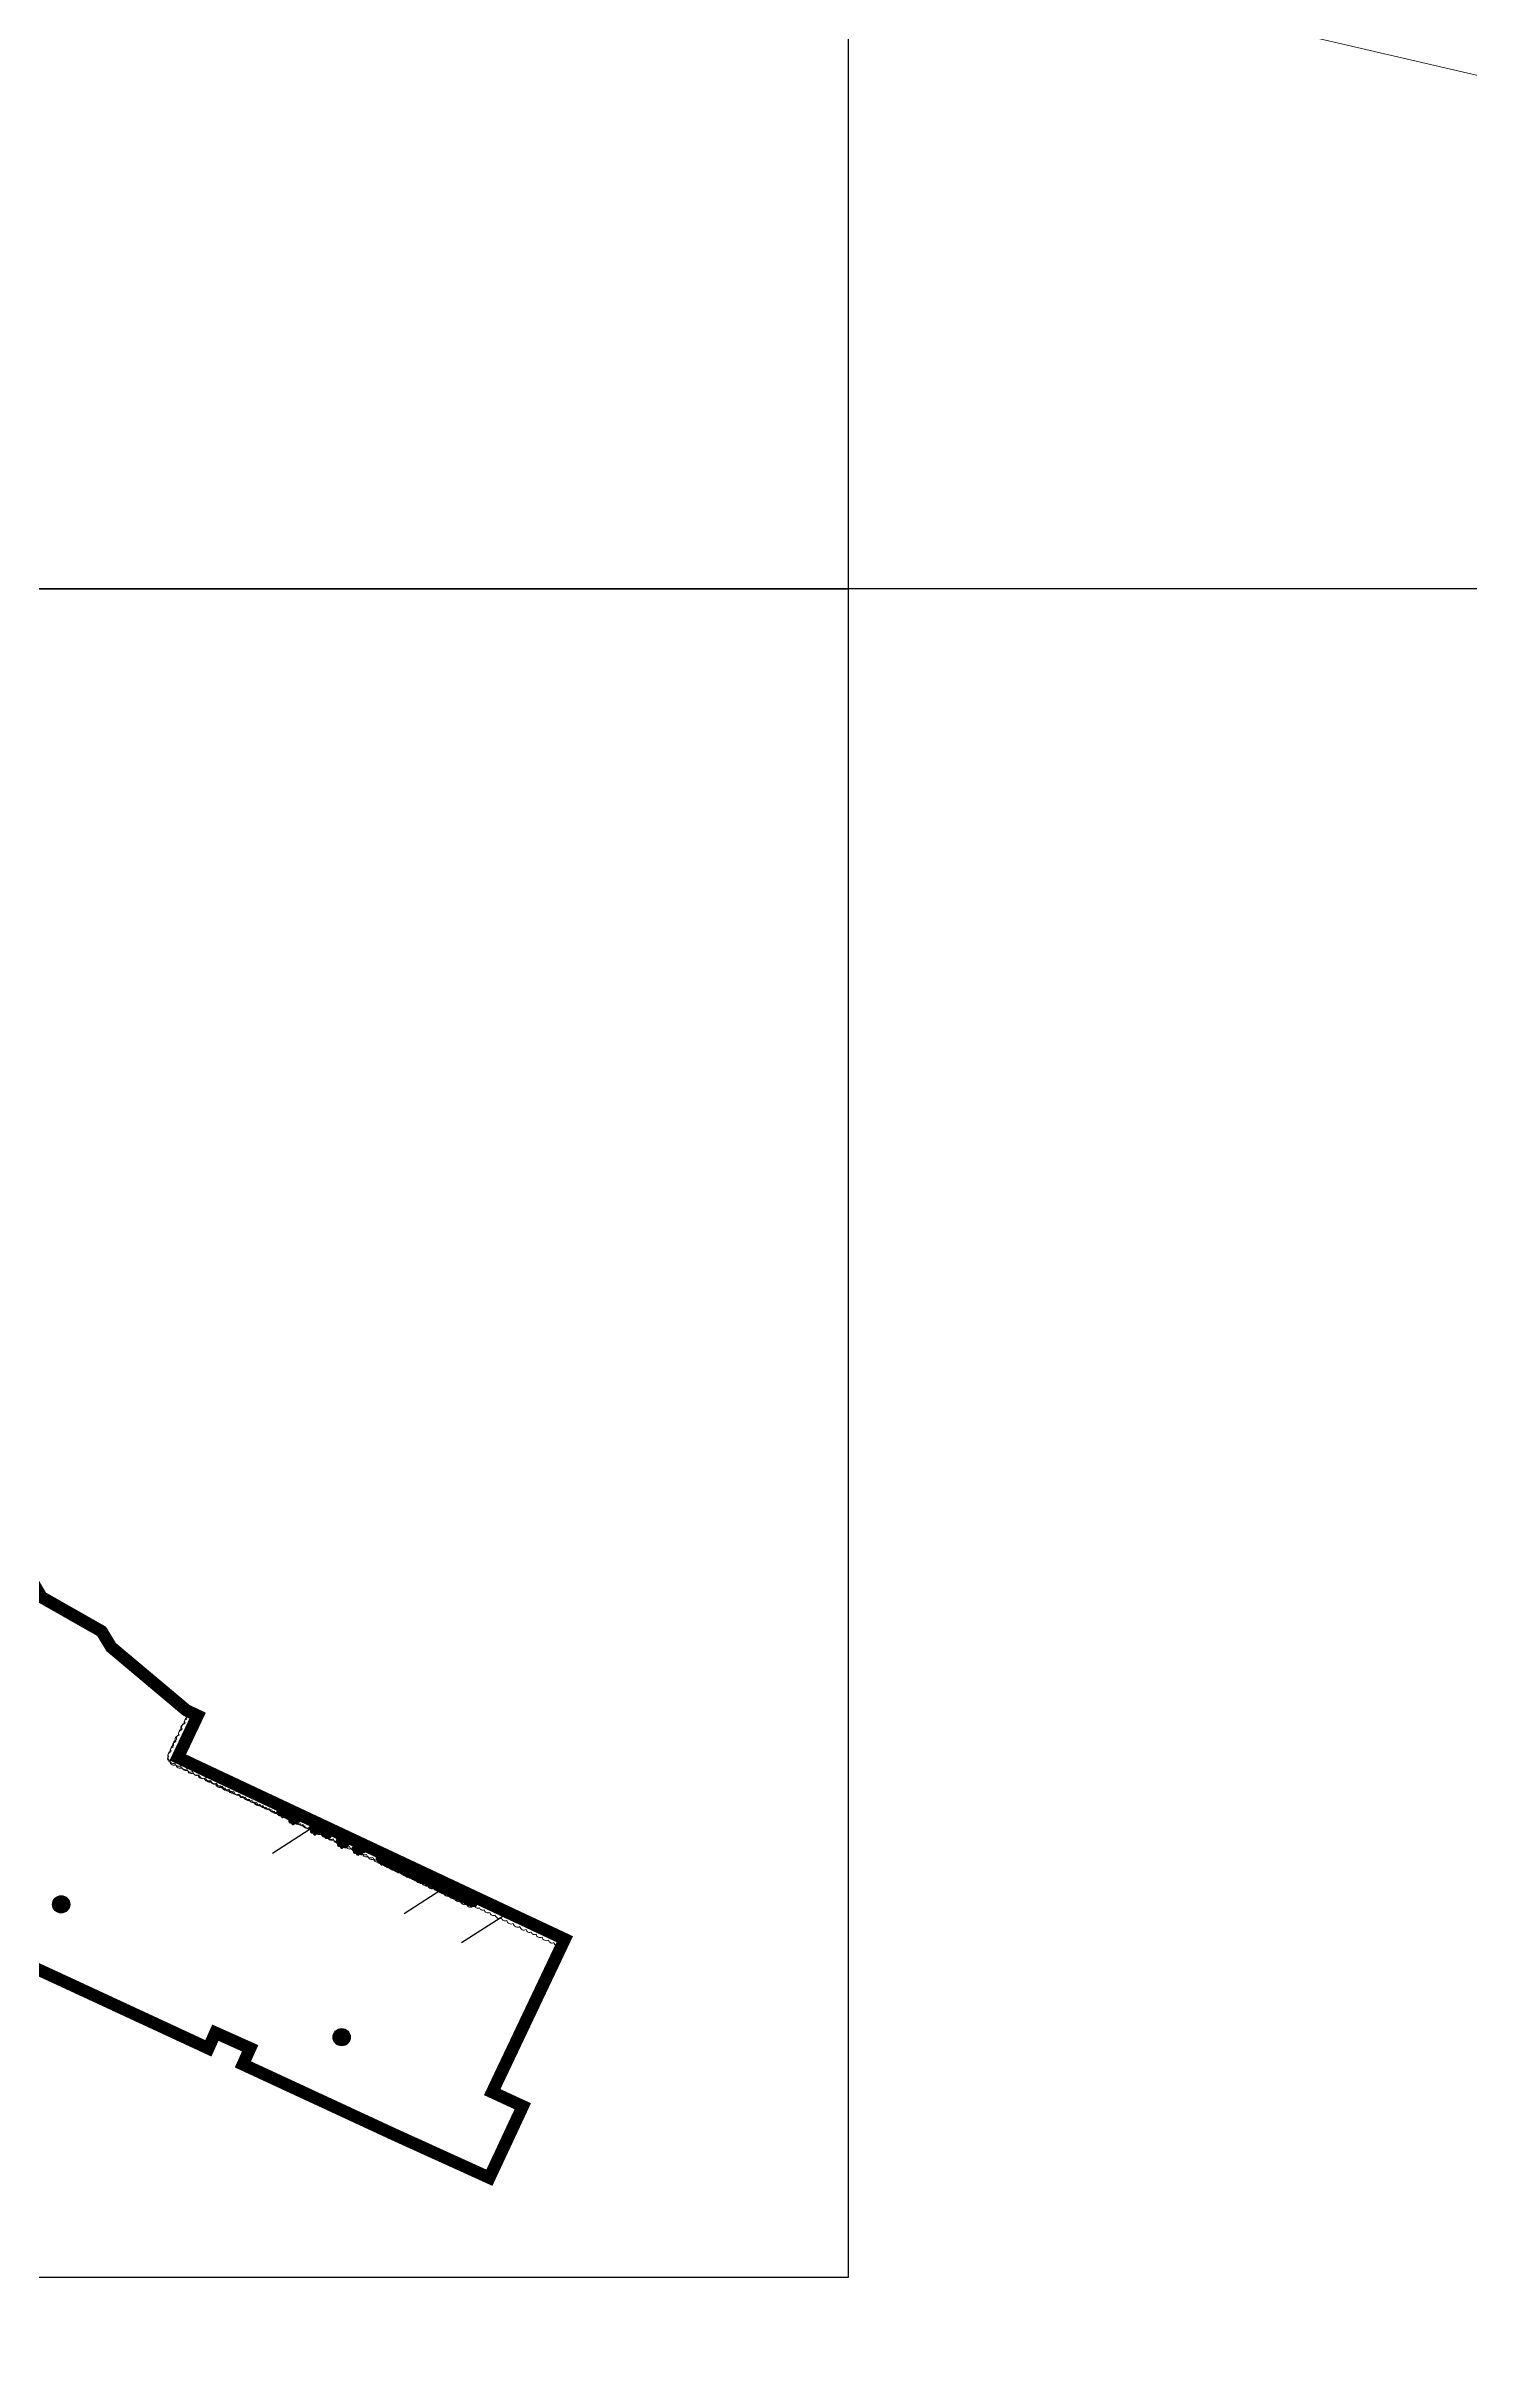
# Model space of a CAD drawing. Header units: metres. Extents: x 180 to 3220, y 13789 to 15035.
# Drawn here: x 825 to 940.1, y 14365.4 to 14552.6 of the extents above; entities that cross this region are included whole.
import ezdxf

# ---------------------------------------------------------------- set-up
doc = ezdxf.new("R2010")
doc.units = ezdxf.units.M
doc.header["$MEASUREMENT"] = 0
doc.linetypes.add('482 Границы районов', pattern=[5, 3, -1, 0, -1])
for name, color, linetype in [('!!!_1. Дендра_выноски_сохранить', 7, 'Continuous'), ('!!!_Условные обозначения на ЛИСТ', 7, 'Continuous'), ('0 Участки плана', 170, 'Continuous'), ('04 Дендроплан (удаление)', 240, 'Continuous'), ('04 План (существующие кустарники)', 7, 'Continuous'), ('50 Дендроплан (привязки)', 7, 'Continuous'), ('50 Дендроплан - Деревья вырубаемые', 7, 'Continuous')]:
    doc.layers.add(name, color=color, linetype=linetype)
doc.layers.get('50 Дендроплан - Деревья вырубаемые').off()
doc.layers.get('Defpoints').off()
doc.styles.get("Standard").update_dxf_attribs({"font": 'arial.ttf'})
doc.dimstyles.get("Standard").update_dxf_attribs({"dimtxt": 0.18, "dimasz": 0.18, "dimexe": 0.18, "dimexo": 0.0625, "dimgap": 0.09, "dimtad": 0, "dimtih": 1, "dimtoh": 1, "dimdec": 4, "dimzin": 0, "dimdsep": 46, "dimtxsty": 'Standard', "dimcen": 0.09, "dimadec": 0, "dimazin": 0, "dimtfac": 1, "dimtdec": 4, "dimtofl": 0, "dimtmove": 0, "dimatfit": 3, "dimfxl": 1, "dimtolj": 1, "dimtzin": 0, "dimarcsym": 0})

# ---------------------------------------------------------------- blocks, each defined once
blk = doc.blocks.new('A$Cb4aaf1f0')
at = {"layer": '04 Дендроплан (удаление)'}
h = blk.add_hatch(color=0, dxfattribs=at)
h.dxf.hatch_style = 1
h.paths.add_polyline_path([(0.39, 0.18), (0.39, 0.18), (0.44, 0.24), (0.44, 0.32), (0.4, 0.39), (0.33, 0.42), (0.25, 0.41), (0.19, 0.37), (0.22, 0.43), (0.21, 0.49), (0.18, 0.54), (0.12, 0.57), (0.06, 0.57), (0.01, 0.54), (-0.03, 0.49), (-0.03, 0.43), (-0.06, 0.49), (-0.12, 0.53), (-0.19, 0.54), (-0.25, 0.51), (-0.29, 0.46), (-0.3, 0.39), (-0.28, 0.33), (-0.34, 0.36), (-0.41, 0.37), (-0.47, 0.33), (-0.51, 0.27), (-0.51, 0.2), (-0.48, 0.14), (-0.42, 0.1), (-0.5, 0.08), (-0.54, 0.02), (-0.55, -0.06), (-0.52, -0.13), (-0.46, -0.17), (-0.38, -0.17), (-0.43, -0.23), (-0.44, -0.31), (-0.41, -0.38), (-0.35, -0.42), (-0.27, -0.42), (-0.2, -0.38), (-0.21, -0.45), (-0.19, -0.52), (-0.13, -0.56), (-0.06, -0.57), (0, -0.55), (0.05, -0.49), (0.06, -0.43), (0.09, -0.49), (0.15, -0.52), (0.22, -0.53), (0.28, -0.5), (0.32, -0.44), (0.32, -0.36), (0.3, -0.31), (0.35, -0.34), (0.41, -0.35), (0.47, -0.33), (0.51, -0.28), (0.52, -0.22), (0.51, -0.16), (0.46, -0.12), (0.4, -0.1), (0.48, -0.08), (0.53, -0.03), (0.55, 0.04), (0.53, 0.12), (0.47, 0.17)])
at = {"layer": '04 Дендроплан (удаление)', "flags": 128}
blk.add_lwpolyline([(0.39, 0.18), (0.39, 0.18), (0.44, 0.24), (0.44, 0.32), (0.4, 0.39), (0.33, 0.42), (0.25, 0.41), (0.19, 0.37), (0.22, 0.43), (0.21, 0.49), (0.18, 0.54), (0.12, 0.57), (0.06, 0.57), (0.01, 0.54), (-0.03, 0.49), (-0.03, 0.43), (-0.06, 0.49), (-0.12, 0.53), (-0.19, 0.54), (-0.25, 0.51), (-0.29, 0.46), (-0.3, 0.39), (-0.28, 0.33), (-0.34, 0.36), (-0.41, 0.37), (-0.47, 0.33), (-0.51, 0.27), (-0.51, 0.2), (-0.48, 0.14), (-0.42, 0.1), (-0.5, 0.08), (-0.54, 0.02), (-0.55, -0.06), (-0.52, -0.13), (-0.46, -0.17), (-0.38, -0.17), (-0.43, -0.23), (-0.44, -0.31), (-0.41, -0.38), (-0.35, -0.42), (-0.27, -0.42), (-0.2, -0.38), (-0.21, -0.45), (-0.19, -0.52), (-0.13, -0.56), (-0.06, -0.57), (0, -0.55), (0.05, -0.49), (0.06, -0.43), (0.09, -0.49), (0.15, -0.52), (0.22, -0.53), (0.28, -0.5), (0.32, -0.44), (0.32, -0.36), (0.3, -0.31), (0.35, -0.34), (0.41, -0.35), (0.47, -0.33), (0.51, -0.28), (0.52, -0.22), (0.51, -0.16), (0.46, -0.12), (0.4, -0.1), (0.48, -0.08), (0.53, -0.03), (0.55, 0.04), (0.53, 0.12), (0.47, 0.17)], close=True, dxfattribs=at)
blk = doc.blocks.new('*U73')
at = {"layer": '04 Дендроплан (удаление)', "color": 0, "rotation": 205.1417798077424}
blk.add_blockref('A$Cb4aaf1f0', (0.14, -0.01), dxfattribs=at)
blk = doc.blocks.new('*U74')
at = {"layer": 'Defpoints', "color": 0, "linetype": 'ByBlock', "lineweight": -2, "rotation": 154.8582201922577}
for p in [(852.37, 14406.11), (852.82, 14405.9), (853.27, 14405.69), (853.72, 14405.47), (854.18, 14405.26), (854.63, 14405.05), (855.08, 14404.84), (855.53, 14404.62), (855.99, 14404.41), (856.44, 14404.2), (856.89, 14403.99), (857.34, 14403.77), (857.8, 14403.56), (858.25, 14403.35), (858.7, 14403.14), (859.16, 14402.92), (859.61, 14402.71)]:
    blk.add_blockref('*U73', p, dxfattribs=at)
blk = doc.blocks.new('A$C442D7FB9')
at = {"layer": '04 Дендроплан (удаление)', "lineweight": 30}
h = blk.add_hatch(color=0, dxfattribs=at)
h.dxf.hatch_style = 1
edge = h.paths.add_edge_path()
edge.add_arc((0, 0), 0.5, 0, 360)
at = {"layer": '04 Дендроплан (удаление)', "color": 0, "lineweight": 30}
blk.add_circle((0, 0), 0.5, dxfattribs=at)
blk = doc.blocks.new('*D259')
at = {"layer": '50 Дендроплан (привязки)', "color": 0, "lineweight": 0, "ltscale": 4}
for p, q in [((744.7, 14595.9), (744.73, 14596.02)), ((745.18, 14595.73), (1980.9, 14308.36)), ((3219.27, 14020.37), (1983.55, 14307.74)), ((3219.78, 14020.32), (3219.8, 14020.43))]:
    blk.add_line(p, q, dxfattribs=at)
at = {"layer": '50 Дендроплан (привязки)', "color": 0, "lineweight": 5, "ltscale": 4}
for points in [[(745.19, 14595.81), (745.16, 14595.65), (744.69, 14595.84)], [(3219.29, 14020.45), (3219.26, 14020.29), (3219.76, 14020.26)]]:
    blk.add_solid(points, dxfattribs=at)
at = {"layer": '50 Дендроплан (привязки)', "color": 0, "ltscale": 4, "insert": (1982.22, 14308.05), "char_height": 0.5, "attachment_point": 5}
blk.add_mtext('\\A1;2541.12', dxfattribs=at)

msp = doc.modelspace()

# ---------------------------------------------------------------- linework, layer by layer
at = {"layer": '!!!_1. Дендра_выноски_сохранить', "lineweight": 30}
for points in [[(846.741, 14408.72), (843.327, 14406.516)], [(857.397, 14403.864), (853.982, 14401.66)], [(862.019, 14401.496), (858.605, 14399.292)]]:
    msp.add_lwpolyline(points, dxfattribs=at)
at = {"layer": '!!!_Условные обозначения на ЛИСТ', "color": 5, "linetype": '482 Границы районов', "lineweight": 20, "const_width": 1}
msp.add_lwpolyline([(818.018, 14400.093), (826.66, 14396.099), (838.142, 14390.775), (838.71, 14392.04), (841.52, 14390.78), (840.937, 14389.479), (853.113, 14383.832), (860.858, 14380.315), (863.556, 14386.09), (861.084, 14387.235), (866.95, 14399.597), (835.673, 14414.289), (837.274, 14417.667), (836.37, 14418.095), (830.291, 14423.206), (829.512, 14424.486), (824.654, 14427.25), (821.703, 14432.306)], dxfattribs=at)
at = {"layer": '0 Участки плана', "color": 140, "lineweight": 30}
msp.add_xline((758.551, 14508.75), (-1, 0), dxfattribs=at)
at = {"layer": '0 Участки плана', "color": 155, "lineweight": 30}
for points in [[(889.892, 14645.235), (651.919, 14645.235), (652.865, 14508.757), (889.892, 14508.757)], [(889.892, 14508.757), (651.919, 14508.757), (652.865, 14372.28), (889.892, 14372.28)]]:
    msp.add_lwpolyline(points, close=True, dxfattribs=at)
at = {"layer": '04 План (существующие кустарники)', "color": 65, "lineweight": 0}
for points in [[(866.563, 14399.087, -0.5205671), (866.071, 14399.318, -0.5205671), (865.644, 14399.519, -0.5205671), (865.121, 14399.765, -0.5205671), (864.63, 14399.997, -0.5205671), (864.245, 14400.178, -0.5205671), (863.827, 14400.374, -0.5205671), (863.323, 14400.612, -0.5205671), (862.783, 14400.866, -0.5205671), (862.267, 14401.109, -0.5205671), (861.847, 14401.306, -0.5205671), (861.33, 14401.55, -0.5205671), (860.887, 14401.758, -0.5205671), (860.434, 14401.971, -0.5205671), (860.067, 14402.144, -0.5205671), (859.642, 14402.344, -0.5205671), (859.214, 14402.546, -0.5205671), (858.708, 14402.784, -0.5205671), (858.28, 14402.986, -0.5205671), (857.802, 14403.211, -0.5205671), (857.333, 14403.432, -0.5205671), (856.849, 14403.659, -0.5205671), (856.41, 14403.866, -0.5205671), (855.997, 14404.06, -0.5205671), (855.529, 14404.281, -0.5205671), (854.987, 14404.536, -0.5205671), (854.546, 14404.743, -0.5205671), (854.075, 14404.965, -0.5205671), (853.595, 14405.191, -0.5205671), (853.161, 14405.395, -0.5205671), (852.735, 14405.596, -0.5205671), (852.245, 14405.827, -0.5205671), (851.857, 14406.009, -0.5205671), (851.436, 14406.208, -0.5205671), (850.924, 14406.448, -0.5205671), (850.545, 14406.627, -0.5205671), (850.051, 14406.86, -0.5205671), (849.541, 14407.1, -0.5205671), (849.163, 14407.277, -0.5205671), (848.683, 14407.504, -0.5205671), (848.234, 14407.715, -0.5205671), (847.699, 14407.967, -0.5205671), (847.234, 14408.185, -0.5205671), (846.796, 14408.392, -0.5205671), (846.296, 14408.627, -0.5205671), (845.811, 14408.856, -0.5205671), (845.317, 14409.088, -0.5205671), (844.817, 14409.323, -0.5205671), (844.31, 14409.562, -0.5205671), (843.794, 14409.805, -0.5205671), (843.266, 14410.054, -0.5205671), (842.843, 14410.253, -0.5205671), (842.317, 14410.5, -0.5205671), (841.927, 14410.684, -0.5205671), (841.424, 14410.92, -0.5205671), (840.95, 14411.144, -0.5205671), (840.576, 14411.32, -0.5205671), (840.049, 14411.568, -0.5205671), (839.512, 14411.821, -0.5205671), (839.11, 14412.01, -0.5205671), (838.729, 14412.189, -0.5205671), (838.323, 14412.38, -0.5205671), (837.82, 14412.617, -0.5205671), (837.315, 14412.855, -0.5205671), (836.948, 14413.028, -0.5205671), (836.457, 14413.259, -0.5205671), (836.027, 14413.461, -0.5205671), (835.511, 14413.704, -0.5205671), (835.024, 14413.933, -0.5205671), (834.893, 14414.316, -0.5205671), (835.084, 14414.705, -0.5205671), (835.289, 14415.121, -0.5205671), (835.507, 14415.564, -0.5205671), (835.764, 14416.087, -0.5205671), (835.962, 14416.488, -0.5205671), (836.214, 14417, -0.5205671), (836.403, 14417.385, -0.5205671), (836.635, 14417.857, -0.5205671), (836.971, 14417.724, -0.5205671), (837.146, 14417.453, -0.5205671), (836.931, 14416.997, -0.5205671), (836.742, 14416.596, -0.5205671), (836.565, 14416.221, -0.5205671), (836.338, 14415.739, -0.5205671), (836.163, 14415.367, -0.5205671), (835.912, 14414.833, -0.5205671), (835.678, 14414.337, -0.5205671), (835.922, 14414.058, -0.5205671), (836.308, 14413.876, -0.5205671), (836.677, 14413.703, -0.5205671), (837.208, 14413.453, -0.5205671), (837.619, 14413.26, -0.5205671), (837.993, 14413.084, -0.5205671), (838.389, 14412.898, -0.5205671), (838.76, 14412.724, -0.5205671), (839.3, 14412.47, -0.5205671), (839.776, 14412.246, -0.5205671), (840.271, 14412.014, -0.5205671), (840.754, 14411.787, -0.5205671), (841.193, 14411.58, -0.5205671), (841.567, 14411.404, -0.5205671), (841.95, 14411.224, -0.5205671), (842.392, 14411.017, -0.5205671), (842.82, 14410.815, -0.5205671), (843.264, 14410.607, -0.5205671), (843.715, 14410.395, -0.5205671), (844.121, 14410.204, -0.5205671), (844.596, 14409.981, -0.5205671), (845.034, 14409.774, -0.5205671), (845.426, 14409.59, -0.5205671), (845.793, 14409.418, -0.5205671), (846.189, 14409.232, -0.5205671), (846.725, 14408.98, -0.5205671), (847.238, 14408.739, -0.5205671), (847.645, 14408.548, -0.5205671), (848.112, 14408.328, -0.5205671), (848.55, 14408.122, -0.5205671), (848.942, 14407.938, -0.5205671), (849.347, 14407.747, -0.5205671), (849.759, 14407.554, -0.5205671), (850.196, 14407.348, -0.5205671), (850.692, 14407.115, -0.5205671), (851.149, 14406.9, -0.5205671), (851.588, 14406.694, -0.5205671), (852.085, 14406.46, -0.5205671), (852.604, 14406.216, -0.5205671), (853.047, 14406.008, -0.5205671), (853.534, 14405.779, -0.5205671), (853.9, 14405.607, -0.5205671), (854.336, 14405.402, -0.5205671), (854.862, 14405.155, -0.5205671), (855.309, 14404.945, -0.5205671), (855.696, 14404.763, -0.5205671), (856.231, 14404.511, -0.5205671), (856.742, 14404.272, -0.5205671), (857.155, 14404.077, -0.5205671), (857.554, 14403.89, -0.5205671), (858.029, 14403.666, -0.5205671), (858.398, 14403.493, -0.5205671), (858.873, 14403.27, -0.5205671), (859.268, 14403.084, -0.5205671), (859.768, 14402.849, -0.5205671), (860.167, 14402.662, -0.5205671), (860.707, 14402.408, -0.5205671), (861.221, 14402.166, -0.5205671), (861.726, 14401.929, -0.5205671), (862.163, 14401.723, -0.5205671), (862.607, 14401.515, -0.5205671), (862.997, 14401.331, -0.5205671), (863.465, 14401.111, -0.5205671), (863.861, 14400.925, -0.5205671), (864.326, 14400.707, -0.5205671), (864.837, 14400.466, -0.5205671), (865.293, 14400.252, -0.5205671), (865.74, 14400.042, -0.5205671), (866.243, 14399.805, -0.5205671), (866.625, 14399.626, -0.5205671), (866.666, 14399.268, -0.5205671), (866.563, 14399.087, -0.5205671)], [(859.473, 14402.222, -0.5205671), (859.006, 14402.447, -0.5205671), (858.51, 14402.687, -0.5205671), (858.038, 14402.915, -0.5205671), (857.617, 14403.119, -0.5205671), (857.154, 14403.342, -0.5205671), (856.748, 14403.539, -0.5205671), (856.385, 14403.714, -0.5205671), (855.868, 14403.963, -0.5205671), (855.396, 14404.192, -0.5205671), (854.89, 14404.436, -0.5205671), (854.492, 14404.628, -0.5205671), (853.985, 14404.873, -0.5205671), (853.623, 14405.048, -0.5205671), (853.165, 14405.269, -0.5205671), (852.705, 14405.492, -0.5205671), (852.284, 14405.695, -0.5205671), (851.904, 14405.879, -0.5205671), (851.499, 14406.074, -0.5205671), (851.059, 14406.287, -0.5205671), (850.601, 14406.508, -0.5205671), (850.2, 14406.702, -0.5205671), (849.734, 14406.927, -0.5205671), (849.245, 14407.163, -0.5205671), (848.721, 14407.416, -0.5205671), (848.271, 14407.634, -0.5205671), (847.744, 14407.888, -0.5205671), (847.323, 14408.091, -0.5205671), (846.816, 14408.336, -0.5205671), (846.381, 14408.547, -0.5205671), (845.932, 14408.763, -0.5205671), (845.562, 14408.942, -0.5205671), (845.157, 14409.138, -0.5205671), (844.659, 14409.378, -0.5205671), (844.271, 14409.566, -0.5205671), (843.886, 14409.752, -0.5205671), (843.476, 14409.95, -0.5205671), (843.047, 14410.157, -0.5205671), (842.563, 14410.391, -0.5205671), (842.059, 14410.634, -0.5205671), (841.66, 14410.827, -0.5205671), (841.154, 14411.072, -0.5205671), (840.684, 14411.299, -0.5205671), (840.207, 14411.529, -0.5205671), (839.83, 14411.711, -0.5205671), (839.298, 14411.968, -0.5205671), (838.82, 14412.199, -0.5205671), (838.351, 14412.426, -0.5205671), (837.914, 14412.637, -0.5205671), (837.381, 14412.894, -0.5205671), (836.865, 14413.144, -0.5205671), (836.4, 14413.368, -0.5205671), (835.896, 14413.612, -0.5205671), (835.443, 14413.831, -0.5205671), (835.029, 14414.031, -0.5205671), (834.919, 14414.372, -0.5205671), (835.131, 14414.795, -0.5205671), (835.36, 14415.251, -0.5205671), (835.588, 14415.707, -0.5205671), (835.777, 14416.083, -0.5205671), (836.02, 14416.568, -0.5205671), (836.263, 14417.054, -0.5205671), (836.521, 14417.568, -0.5205671), (836.757, 14417.856, -0.5205671), (837.14, 14417.661, -0.5205671), (837.013, 14417.209, -0.5205671), (836.834, 14416.817, -0.5205671), (836.63, 14416.37, -0.5205671), (836.463, 14416.007, -0.5205671), (836.275, 14415.594, -0.5205671), (836.057, 14415.117, -0.5205671), (835.813, 14414.584, -0.5205671), (835.795, 14414.143, -0.5205671), (836.164, 14413.97, -0.5205671), (836.6, 14413.764, -0.5205671), (837.098, 14413.53, -0.5205671), (837.531, 14413.326, -0.5205671), (838.043, 14413.084, -0.5205671), (838.58, 14412.831, -0.5205671), (839.123, 14412.575, -0.5205671), (839.599, 14412.351, -0.5205671), (840.14, 14412.096, -0.5205671), (840.565, 14411.896, -0.5205671), (841.081, 14411.652, -0.5205671), (841.529, 14411.441, -0.5205671), (841.912, 14411.261, -0.5205671), (842.345, 14411.057, -0.5205671), (842.753, 14410.864, -0.5205671), (843.15, 14410.678, -0.5205671), (843.617, 14410.457, -0.5205671), (844.148, 14410.207, -0.5205671), (844.582, 14410.003, -0.5205671), (845.061, 14409.777, -0.5205671), (845.428, 14409.604, -0.5205671), (845.949, 14409.358, -0.5205671), (846.423, 14409.135, -0.5205671), (846.816, 14408.95, -0.5205671), (847.329, 14408.708, -0.5205671), (847.762, 14408.504, -0.5205671), (848.292, 14408.254, -0.5205671), (848.777, 14408.026, -0.5205671), (849.316, 14407.772, -0.5205671), (849.684, 14407.598, -0.5205671), (850.186, 14407.361, -0.5205671), (850.725, 14407.108, -0.5205671), (851.104, 14406.929, -0.5205671), (851.479, 14406.752, -0.5205671), (851.877, 14406.565, -0.5205671), (852.403, 14406.317, -0.5205671), (852.819, 14406.121, -0.5205671), (853.324, 14405.883, -0.5205671), (853.696, 14405.707, -0.5205671), (854.106, 14405.514, -0.5205671), (854.561, 14405.3, -0.5205671), (854.927, 14405.127, -0.5205671), (855.382, 14404.913, -0.5205671), (855.753, 14404.738, -0.5205671), (856.263, 14404.498, -0.5205671), (856.765, 14404.261, -0.5205671), (857.188, 14404.061, -0.5205671), (857.569, 14403.882, -0.5205671), (858.055, 14403.653, -0.5205671), (858.44, 14403.472, -0.5205671), (858.856, 14403.276, -0.5205671), (859.334, 14403.05, -0.5205671), (859.789, 14402.836, -0.5205671), (859.663, 14402.498, -0.5205671), (859.473, 14402.222, -0.5205671)]]:
    msp.add_lwpolyline(points, format="xyb", dxfattribs=at)
at = {"layer": '04 План (существующие кустарники)', "color": 65, "lineweight": 0, "extrusion": (0, 0, -1)}
msp.add_lwpolyline([(-837.961, 14412.512, -0.5205671), (-838.355, 14412.328, -0.5205671), (-838.721, 14412.157, -0.5205671), (-839.258, 14411.906, -0.5205671), (-839.763, 14411.67, -0.5205671), (-840.258, 14411.439, -0.5205671), (-840.621, 14411.269, -0.5205671), (-841.037, 14411.075, -0.5205671), (-841.463, 14410.876, -0.5205671), (-841.832, 14410.703, -0.5205671), (-842.371, 14410.451, -0.5205671), (-842.74, 14410.279, -0.5205671), (-843.128, 14410.097, -0.5205671), (-843.623, 14409.866, -0.5205671), (-844.045, 14409.669, -0.5205671), (-844.531, 14409.442, -0.5205671), (-844.908, 14409.266, -0.5205671), (-845.323, 14409.072, -0.5205671), (-845.774, 14408.861, -0.5205671), (-846.289, 14408.62, -0.5205671), (-846.688, 14408.434, -0.5205671), (-847.083, 14408.396, -0.5205671), (-847.28, 14408.861, -0.5205671), (-846.932, 14409.035, -0.5205671), (-846.497, 14409.234, -0.5205671), (-846.092, 14409.419, -0.5205671), (-845.578, 14409.653, -0.5205671), (-845.178, 14409.836, -0.5205671), (-844.691, 14410.058, -0.5205671), (-844.223, 14410.272, -0.5205671), (-843.683, 14410.518, -0.5205671), (-843.162, 14410.756, -0.5205671), (-842.706, 14410.965, -0.5205671), (-842.297, 14411.151, -0.5205671), (-841.839, 14411.36, -0.5205671), (-841.43, 14411.547, -0.5205671), (-840.9, 14411.789, -0.5205671), (-840.463, 14411.989, -0.5205671), (-839.953, 14412.222, -0.5205671), (-839.483, 14412.436, -0.5205671), (-838.938, 14412.685, -0.5205671), (-838.417, 14412.923, -0.5205671), (-838.095, 14412.774, -0.5205671), (-837.961, 14412.512, -0.5205671)], format="xyb", dxfattribs=at)

# ---------------------------------------------------------------- block references
at = {"layer": '04 Дендроплан (удаление)', "color": 0}
for p in [(844.232, 14410.004), (845.088, 14409.432), (846.837, 14408.604), (847.739, 14408.325), (849.01, 14407.524), (850.318, 14406.967)]:
    msp.add_blockref('A$Cb4aaf1f0', p, dxfattribs=at)
at = {"layer": '50 Дендроплан - Деревья вырубаемые', "color": 0, "xscale": 1.387412866280584, "yscale": 1.387412866280584, "zscale": 1.387412866280584}
for p in [(826.251, 14402.414), (848.922, 14391.671)]:
    msp.add_blockref('A$C442D7FB9', p, dxfattribs=at)
at = {"layer": 'Defpoints'}
msp.add_blockref('*U74', (0, 0), dxfattribs=at)

# ---------------------------------------------------------------- dimensions: what is measured, and where the dimension line sits
at = {"layer": '50 Дендроплан (привязки)', "ltscale": 4}
dim = msp.add_aligned_dim(p1=(3219.761, 14020.257), p2=(744.689, 14595.841), distance=0, dimstyle='Standard', override={"dimtxt": 0.5, "dimasz": 0.5, "dimdec": 2, "dimlwd": 0, "dimlwe": 0}, dxfattribs=at)
dim.commit()
dim.dimension.update_dxf_attribs({"geometry": '*D259', "text_midpoint": (1982.225, 14308.049)})

doc.saveas('drawing.dxf')
